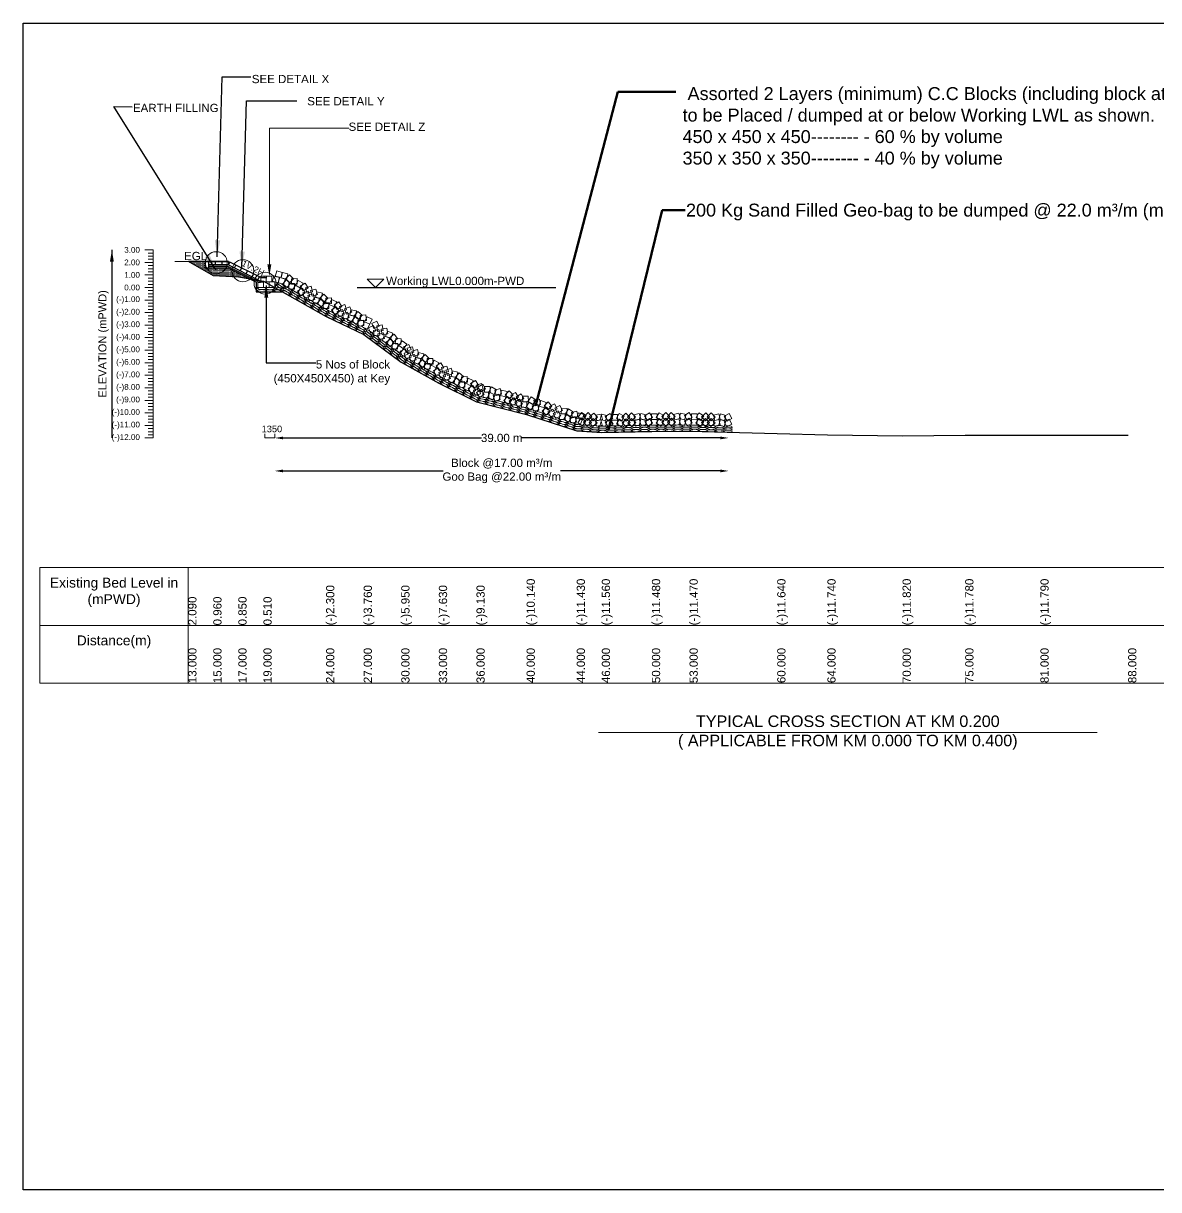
# Model space of a CAD drawing. Header units: inches. Extents: x 64995 to 402236, y -100918 to 204355.
# Drawn here: x 134234 to 141119, y -46268 to -39197 of the extents above; entities that cross this region are included whole.
import ezdxf

# ---------------------------------------------------------------- set-up
doc = ezdxf.new("R2010")
doc.units = ezdxf.units.IN
doc.header["$LTSCALE"] = 7
doc.header["$MEASUREMENT"] = 0
for name, color, linetype, lineweight in [('Cross section Data Border', 7, 'Continuous', 9), ('Cross Section Labels', 7, 'Continuous', 9), ('Existing_Bed_Level for Xsection', 7, 'Continuous', 25), ('Long Section Labels', 7, 'Continuous', 9)]:
    doc.layers.add(name, color=color, linetype=linetype, lineweight=lineweight)
doc.styles.add('dim', font='isocp.shx')
doc.styles.get("Standard").update_dxf_attribs({"font": 'arial.ttf'})
doc.dimstyles.new('Appron Lebeling Style', dxfattribs={"dimtxt": 50, "dimasz": 50, "dimexe": 0.18, "dimexo": 0.0625, "dimgap": 0.09, "dimtad": 0, "dimtih": 1, "dimtoh": 1, "dimdec": 4, "dimzin": 0, "dimdsep": 46, "dimtxsty": 'Standard', "dimcen": 0.09, "dimse1": 1, "dimse2": 1, "dimadec": 0, "dimazin": 0, "dimtfac": 1, "dimtdec": 4, "dimtofl": 0, "dimtmove": 0, "dimatfit": 3, "dimfxl": 1, "dimtolj": 1, "dimtzin": 0, "dimarcsym": 0})
doc.dimstyles.get("Standard").update_dxf_attribs({"dimtxt": 0.18, "dimasz": 0.18, "dimexe": 0.18, "dimexo": 0.0625, "dimgap": 0.09, "dimtad": 0, "dimtih": 1, "dimtoh": 1, "dimdec": 4, "dimzin": 0, "dimdsep": 46, "dimtxsty": 'Standard', "dimcen": 0.09, "dimadec": 0, "dimazin": 0, "dimtfac": 1, "dimtdec": 4, "dimtofl": 0, "dimtmove": 0, "dimatfit": 3, "dimfxl": 1, "dimtolj": 1, "dimtzin": 0, "dimarcsym": 0})
doc.dimstyles.new('STANDARD$0', dxfattribs={"dimscale": 0, "dimtxt": 8, "dimasz": 8, "dimexe": 4, "dimexo": 0, "dimgap": 2, "dimtad": 1, "dimdec": 0, "dimzin": 0, "dimdsep": 46, "dimtxsty": 'dim', "dimblk": 'DOTSMALL', "dimcen": 1, "dimclrd": 6, "dimclre": 6, "dimclrt": 256, "dimadec": 0, "dimazin": 0, "dimtfac": 1, "dimtdec": 0, "dimtix": 1, "dimtofl": 0, "dimtmove": 1, "dimatfit": 3, "dimldrblk": 'DOTSMALL', "dimfxl": 6, "dimtolj": 1, "dimtzin": 0, "dimarcsym": 0})

# ---------------------------------------------------------------- blocks, each defined once
blk = doc.blocks.new('*D13')
at = {"layer": 'Cross Section Labels', "color": 0, "lineweight": -2}
for p, q in [((135808.6, -41710.3), (137012.4, -41710.3)), ((138461.3, -41710.3), (137257.5, -41710.3))]:
    blk.add_line(p, q, dxfattribs=at)
at = {"layer": 'Cross Section Labels', "color": 0}
for points in [[(135808.6, -41702), (135808.6, -41718.6), (135758.6, -41710.3)], [(138461.3, -41702), (138461.3, -41718.6), (138511.3, -41710.3)]]:
    blk.add_solid(points, dxfattribs=at)
at = {"layer": 'Defpoints', "color": 0}
for p in [(135758.6, -40798.3), (138511.3, -41675.8), (138511.3, -41710.3)]:
    blk.add_point(p, dxfattribs=at)
at = {"layer": 'Cross Section Labels', "color": 0, "insert": (137134.9, -41710.3), "char_height": 50, "attachment_point": 5}
blk.add_mtext('\\A1;39.00 m', dxfattribs=at)
blk = doc.blocks.new('*D14')
at = {"layer": 'Cross Section Labels', "color": 0, "lineweight": -2}
for p, q in [((135808.6, -41910.3), (136779.3, -41910.3)), ((138461.3, -41910.3), (137490.5, -41910.3))]:
    blk.add_line(p, q, dxfattribs=at)
at = {"layer": 'Cross Section Labels', "color": 0}
for points in [[(135808.6, -41902), (135808.6, -41918.6), (135758.6, -41910.3)], [(138461.3, -41902), (138461.3, -41918.6), (138511.3, -41910.3)]]:
    blk.add_solid(points, dxfattribs=at)
at = {"layer": 'Defpoints', "color": 0}
for p in [(135758.6, -40798.3), (138511.3, -41675.8), (138511.3, -41910.3)]:
    blk.add_point(p, dxfattribs=at)
at = {"layer": 'Cross Section Labels', "color": 0, "insert": (137134.9, -41910.3), "char_height": 50, "attachment_point": 5}
blk.add_mtext('\\A1;Block @17.00 m³/m ^JGoo Bag @22.00 m³/m ', dxfattribs=at)
blk = doc.blocks.new('*D34')
at = {"layer": 'Cross Section Labels', "color": 0, "lineweight": -2}
for p, q in [((135656, -40764.2), (135656, -40766.7)), ((135656.1, -40766.6), (135672.5, -40766.6)), ((135690, -40766.6), (135673.6, -40766.6)), ((135690.2, -40764.2), (135690.2, -40766.7))]:
    blk.add_line(p, q, dxfattribs=at)
at = {"layer": 'Cross Section Labels', "color": 0}
for points in [[(135656.1, -40766.5), (135656.1, -40766.6), (135656, -40766.6)], [(135690, -40766.5), (135690, -40766.6), (135690.2, -40766.6)]]:
    blk.add_solid(points, dxfattribs=at)
at = {"layer": 'Defpoints', "color": 0}
for p in [(135656, -40764.1), (135690.2, -40764.1), (135690.2, -40766.6)]:
    blk.add_point(p, dxfattribs=at)
at = {"layer": 'Cross Section Labels', "color": 0, "insert": (135673.1, -40766.6), "char_height": 0.18, "attachment_point": 5}
blk.add_mtext('\\A1;34.2000', dxfattribs=at)
blk = doc.blocks.new('_DOTSMALL')
at = {"color": 0, "linetype": 'ByBlock'}
blk.add_lwpolyline([(-0.0625, 0, 0.5, 0.5, 1), (0.0625, 0, 0.5, 0.5, 1)], format="xyseb", close=True, dxfattribs=at)
blk = doc.blocks.new('*D35')
at = {"layer": 'Cross Section Labels', "color": 6, "lineweight": -2}
for p, q in [((135673.1, -40729.9), (135673.1, -40741.6)), ((135673.1, -40737.6), (135707.3, -40737.6)), ((135707.3, -40729.9), (135707.3, -40741.6))]:
    blk.add_line(p, q, dxfattribs=at)
at = {"layer": 'Defpoints', "color": 0}
for p in [(135673.1, -40729.9), (135707.3, -40729.9), (135707.3, -40737.6)]:
    blk.add_point(p, dxfattribs=at)
at = {"layer": 'Cross Section Labels', "color": 6, "lineweight": -2, "xscale": 8, "yscale": 8, "zscale": 8, "rotation": 180}
blk.add_blockref('_DOTSMALL', (135673.1, -40737.6), dxfattribs=at)
at = {"layer": 'Cross Section Labels', "color": 6, "lineweight": -2, "xscale": 8, "yscale": 8, "zscale": 8}
blk.add_blockref('_DOTSMALL', (135707.3, -40737.6), dxfattribs=at)
at = {"layer": 'Cross Section Labels', "insert": (135690.2, -40731.6), "char_height": 8, "attachment_point": 5, "style": 'dim'}
blk.add_mtext('\\A1;34', dxfattribs=at)

msp = doc.modelspace()

# ---------------------------------------------------------------- hatches: boundary and pattern name
at = {"layer": 'Cross Section Labels'}
h = msp.add_hatch(dxfattribs=at)
h.set_pattern_fill('DOTS', color=256, scale=100, style=0)
h.set_pattern_definition([(0, (-10915.014, -1721.109), (3.125, 6.25), [0, -6.25])])
h.paths.add_polyline_path([(135476.83926, -40681.4828), (135337.35495, -40681.4828), (135337.35495, -40641.4828), (135334.31217, -40641.4828), (135237.18448, -40641.4828), (135385.58635, -40725.32986), (135537.58635, -40733.68986), (135603.7485, -40744.93743)])

# ---------------------------------------------------------------- linework, layer by layer
at = {"color": 0, "linetype": 'Continuous', "lineweight": -3, "ltscale": 0.5}
for p, q in [((135334.31217, -40641.4828), (135477.35495, -40641.4828)), ((135337.35495, -40641.4828), (135337.35495, -40681.4828)), ((135357.35495, -40641.4828), (135357.35495, -40681.4828)), ((135397.35495, -40641.74065), (135396.83926, -40641.4828)), ((135397.35495, -40641.4828), (135397.35495, -40641.74065)), ((135397.35495, -40646.28986), (135397.35495, -40661.4828)), ((135437.35495, -40641.75054), (135436.81947, -40641.4828)), ((135437.35495, -40641.4828), (135437.35495, -40661.4828)), ((135477.35495, -40641.4828), (135477.35495, -40661.4828)), ((135477.70006, -40661.9231), (135486.64434, -40644.03456)), ((135674.07659, -40737.75068), (135486.64434, -40644.03456)), ((135476.83926, -40681.4828), (135337.35495, -40681.4828)), ((135477.35495, -40661.4828), (135357.35495, -40661.4828)), ((135474.45879, -40671.4828), (135357.35495, -40671.4828)), ((135655.7565, -40762.13166), (135474.45879, -40671.4828)), ((135660.43358, -40753.28986), (135476.81947, -40661.4828)), ((135645.7565, -40765.94143), (135476.83926, -40681.4828)), ((135513.47715, -40679.81165), (135522.42142, -40661.9231)), ((135549.25424, -40697.70019), (135558.19851, -40679.81165)), ((135585.03133, -40715.58873), (135593.9756, -40697.70019)), ((135620.80841, -40733.47728), (135629.75269, -40715.58873)), ((135656.5855, -40751.36582), (135665.52977, -40733.47728)), ((135645.7565, -40824.41573), (135805.04162, -40824.41573))]:
    msp.add_line(p, q, dxfattribs=at)
at = {"color": 0, "lineweight": -3, "ltscale": 0.5}
msp.add_line((135645.7565, -40765.94143), (135645.7565, -40824.41573), dxfattribs=at)
msp.add_lwpolyline([(134233.58635, -39196.60986), (144233.58635, -39196.60986), (144233.58635, -46267.60986), (134233.58635, -46267.60986)], close=True)
at = {"layer": 'Cross section Data Border'}
msp.add_lwpolyline([(134333.58635, -42496.60986), (141548.20875, -42496.60986), (141548.20875, -43196.60986), (134333.58635, -43196.60986)], close=True, dxfattribs=at)
for points in [[(135233.58635, -42496.60986), (135233.58635, -43196.60986)], [(134333.58635, -42846.60986), (141548.20875, -42846.60986)]]:
    msp.add_lwpolyline(points, dxfattribs=at)
at = {"layer": 'Cross Section Labels'}
for p, q in [((135237.18448, -40641.4828), (135152.54961, -40641.4828)), ((135486.64434, -40644.03456), (135477.35495, -40641.4828)), ((135655.95432, -40798.28986), (135645.7565, -40798.28986)), ((135697.80432, -41710.28986), (135697.80432, -41685.28986)), ((135697.98432, -41710.28986), (135727.64558, -41710.28986)), ((135758.37432, -41710.28986), (135727.64558, -41710.28986)), ((135758.55432, -41710.28986), (135758.55432, -41685.28986))]:
    msp.add_line(p, q, dxfattribs=at)
for points in [[(135725.77734, -40657.47122), (135725.77734, -39831.37122), (136207.93734, -39831.37122)], [(137721.58635, -43496.60986), (139233.58635, -43496.60986), (140745.58635, -43496.60986)]]:
    msp.add_lwpolyline(points, dxfattribs=at)
msp.add_lwpolyline([(136369.63894, -40798.28986), (136419.63894, -40748.28986), (136319.63894, -40748.28986)], close=True, dxfattribs=at)
for centre in [(135403.34062, -40648.11076), (135565.03038, -40696.53718), (135699.7883, -40771.82292)]:
    msp.add_circle(centre, 66.73232, dxfattribs=at)
for points in [[(135737.77734, -40657.47122), (135725.77734, -40729.47122), (135713.77734, -40657.47122)], [(135697.98432, -41710.25986), (135697.98432, -41710.31986), (135697.80432, -41710.28986)]]:
    msp.add_solid(points, dxfattribs=at)
at = {"layer": 'Existing_Bed_Level for Xsection'}
for points in [[(135233.58635, -40639.44986), (135385.58635, -40725.32986), (135537.58635, -40733.68986), (135689.58635, -40759.52986), (136069.58635, -40973.08986), (136297.58635, -41084.04986), (136525.58635, -41250.48986), (136753.58635, -41378.16986), (136981.58635, -41492.16986), (137285.58635, -41568.92986), (137589.58635, -41666.96986), (137741.58635, -41676.84986), (138045.58635, -41670.76986), (138273.58635, -41670.00986), (138805.58635, -41682.92986), (139109.58635, -41690.52986), (139565.58635, -41696.60986), (139945.58635, -41693.56986), (140401.58635, -41694.32986), (140933.58635, -41694.32986)], [(135477.35495, -40641.4828), (135237.18448, -40641.4828)], [(136259.06739, -40798.28986), (137462.04588, -40798.28986)]]:
    msp.add_lwpolyline(points, dxfattribs=at)
at = {"layer": 'Long Section Labels'}
for points in [[(135020.67184, -40570.28986), (134970.67184, -40570.28986)], [(135020.67184, -41710.28986), (135020.67184, -41634.28986), (135020.67184, -41558.28986), (135020.67184, -41482.28986), (135020.67184, -41406.28986), (135020.67184, -41330.28986), (135020.67184, -41254.28986), (135020.67184, -41178.28986), (135020.67184, -41102.28986), (135020.67184, -41026.28986), (135020.67184, -40950.28986), (135020.67184, -40874.28986), (135020.67184, -40798.28986), (135020.67184, -40722.28986), (135020.67184, -40646.28986), (135020.67184, -40570.28986)], [(135020.67184, -40646.28986), (134970.67184, -40646.28986)], [(135020.67184, -40589.28986), (134990.67184, -40589.28986)], [(135020.67184, -40608.28986), (134990.67184, -40608.28986)], [(135020.67184, -40627.28986), (134990.67184, -40627.28986)], [(135020.67184, -40722.28986), (134970.67184, -40722.28986)], [(135020.67184, -40665.28986), (134990.67184, -40665.28986)], [(135020.67184, -40684.28986), (134990.67184, -40684.28986)], [(135020.67184, -40703.28986), (134990.67184, -40703.28986)], [(135020.67184, -40798.28986), (134970.67184, -40798.28986)], [(135020.67184, -40741.28986), (134990.67184, -40741.28986)], [(135020.67184, -40760.28986), (134990.67184, -40760.28986)], [(135020.67184, -40779.28986), (134990.67184, -40779.28986)], [(135020.67184, -40817.28986), (134990.67184, -40817.28986)], [(135020.67184, -40836.28986), (134990.67184, -40836.28986)], [(135020.67184, -40855.28986), (134990.67184, -40855.28986)], [(135020.67184, -40874.28986), (134970.67184, -40874.28986)], [(135020.67184, -40893.28986), (134990.67184, -40893.28986)], [(135020.67184, -40912.28986), (134990.67184, -40912.28986)], [(135020.67184, -40931.28986), (134990.67184, -40931.28986)], [(135020.67184, -40950.28986), (134970.67184, -40950.28986)], [(135020.67184, -40969.28986), (134990.67184, -40969.28986)], [(135020.67184, -40988.28986), (134990.67184, -40988.28986)], [(135020.67184, -41007.28986), (134990.67184, -41007.28986)], [(135020.67184, -41026.28986), (134970.67184, -41026.28986)], [(135020.67184, -41045.28986), (134990.67184, -41045.28986)], [(135020.67184, -41064.28986), (134990.67184, -41064.28986)], [(135020.67184, -41102.28986), (134970.67184, -41102.28986)], [(135020.67184, -41083.28986), (134990.67184, -41083.28986)], [(135020.67184, -41121.28986), (134990.67184, -41121.28986)], [(135020.67184, -41140.28986), (134990.67184, -41140.28986)], [(135020.67184, -41178.28986), (134970.67184, -41178.28986)], [(135020.67184, -41159.28986), (134990.67184, -41159.28986)], [(135020.67184, -41197.28986), (134990.67184, -41197.28986)], [(135020.67184, -41216.28986), (134990.67184, -41216.28986)], [(135020.67184, -41254.28986), (134970.67184, -41254.28986)], [(135020.67184, -41235.28986), (134990.67184, -41235.28986)], [(135020.67184, -41273.28986), (134990.67184, -41273.28986)], [(135020.67184, -41292.28986), (134990.67184, -41292.28986)], [(135020.67184, -41330.28986), (134970.67184, -41330.28986)], [(135020.67184, -41311.28986), (134990.67184, -41311.28986)], [(135020.67184, -41349.28986), (134990.67184, -41349.28986)], [(135020.67184, -41406.28986), (134970.67184, -41406.28986)], [(135020.67184, -41368.28986), (134990.67184, -41368.28986)], [(135020.67184, -41387.28986), (134990.67184, -41387.28986)], [(135020.67184, -41425.28986), (134990.67184, -41425.28986)], [(135020.67184, -41482.28986), (134970.67184, -41482.28986)], [(135020.67184, -41444.28986), (134990.67184, -41444.28986)], [(135020.67184, -41463.28986), (134990.67184, -41463.28986)], [(135020.67184, -41501.28986), (134990.67184, -41501.28986)], [(135020.67184, -41558.28986), (134970.67184, -41558.28986)], [(135020.67184, -41520.28986), (134990.67184, -41520.28986)], [(135020.67184, -41539.28986), (134990.67184, -41539.28986)], [(135020.67184, -41577.28986), (134990.67184, -41577.28986)], [(135020.67184, -41634.28986), (134970.67184, -41634.28986)], [(135020.67184, -41596.28986), (134990.67184, -41596.28986)], [(135020.67184, -41615.28986), (134990.67184, -41615.28986)], [(135020.67184, -41710.28986), (134970.67184, -41710.28986)], [(135020.67184, -41653.28986), (134990.67184, -41653.28986)], [(135020.67184, -41672.28986), (134990.67184, -41672.28986)], [(135020.67184, -41691.28986), (134990.67184, -41691.28986)]]:
    msp.add_lwpolyline(points, dxfattribs=at)
for points in [[(135786.62674, -40736.09838), (135753.49002, -40727.63684), (135745.02848, -40760.77357), (135778.16521, -40769.2351)], [(135803.38235, -40706.28413), (135770.24563, -40697.82259), (135761.78409, -40730.95932), (135794.92082, -40739.42085)], [(135838.38368, -40715.81921), (135805.24695, -40707.35768), (135796.78542, -40740.4944), (135829.92215, -40748.95593)], [(135871.58028, -40744.63701), (135847.12339, -40720.73093), (135823.21732, -40745.18782), (135847.67421, -40769.0939)], [(135690.15432, -40764.08986), (135655.95432, -40764.08986), (135655.95432, -40798.28986), (135690.15432, -40798.28986)], [(135707.25432, -40729.88986), (135673.05432, -40729.88986), (135673.05432, -40764.08986), (135707.25432, -40764.08986)], [(135724.35432, -40764.08986), (135690.15432, -40764.08986), (135690.15432, -40798.28986), (135724.35432, -40798.28986)], [(135741.45432, -40729.88986), (135707.25432, -40729.88986), (135707.25432, -40764.08986), (135741.45432, -40764.08986)], [(135758.55432, -40764.08986), (135724.35432, -40764.08986), (135724.35432, -40798.28986), (135758.55432, -40798.28986)], [(135821.62807, -40745.63346), (135788.49134, -40737.17193), (135780.02981, -40770.30865), (135813.16654, -40778.77018)], [(135854.82467, -40774.45126), (135830.36779, -40750.54518), (135806.46171, -40775.00207), (135830.9186, -40798.90815)], [(135877.36848, -40774.19537), (135843.17054, -40774.57124), (135843.54641, -40808.76917), (135877.74434, -40808.39331)], [(135894.12409, -40744.38112), (135859.92615, -40744.75699), (135860.30202, -40778.95492), (135894.49995, -40778.57906)], [(135913.55662, -40801.70856), (135883.74237, -40784.95295), (135866.98676, -40814.7672), (135896.80101, -40831.52281)], [(135930.31223, -40771.89431), (135900.49798, -40755.1387), (135883.74237, -40784.95295), (135913.55662, -40801.70856)], [(135960.27514, -40801.15312), (135942.81543, -40771.74566), (135913.40797, -40789.20536), (135930.86768, -40818.61282)], [(135978.5122, -40790.85771), (135945.57866, -40800.07845), (135954.79941, -40833.01199), (135987.73294, -40823.79125)], [(135943.51953, -40830.96737), (135926.05982, -40801.55991), (135896.65236, -40819.01961), (135914.11207, -40848.42707)], [(135961.75659, -40820.67196), (135928.82306, -40829.8927), (135938.0438, -40862.82624), (135970.97734, -40853.6055)], [(136000.80102, -40870.34432), (135991.55406, -40837.41813), (135958.62787, -40846.6651), (135967.87484, -40879.59128)], [(136017.55663, -40840.53007), (136008.30967, -40807.60388), (135975.38348, -40816.85085), (135984.63045, -40849.77703)], [(136030.32783, -40862.92272), (135997.1911, -40854.46119), (135988.72957, -40887.59791), (136021.86629, -40896.05945)], [(136047.08343, -40833.10847), (136013.94671, -40824.64694), (136005.48518, -40857.78366), (136038.6219, -40866.2452)], [(136063.52443, -40891.74052), (136039.06754, -40867.83444), (136015.16146, -40892.29133), (136039.61835, -40916.19741)], [(136080.28004, -40861.92627), (136055.82315, -40838.02019), (136031.91707, -40862.47708), (136056.37396, -40886.38316)], [(136102.82384, -40861.67039), (136068.62591, -40862.04625), (136069.00177, -40896.24419), (136103.19971, -40895.86832)], [(136133.93609, -40885.23034), (136103.18443, -40870.26453), (136088.21862, -40901.01619), (136118.97028, -40915.982)], [(136086.06823, -40891.48464), (136051.8703, -40891.8605), (136052.24616, -40926.05844), (136086.4441, -40925.68257)], [(136118.97028, -40915.982), (136088.21862, -40901.01619), (136073.25281, -40931.76785), (136104.00447, -40946.73366)], [(136150.60866, -40943.42041), (136131.44288, -40915.09528), (136103.11775, -40934.26106), (136122.28353, -40962.58619)], [(136165.57447, -40912.66875), (136146.40869, -40884.34362), (136118.08356, -40903.5094), (136137.24934, -40931.83453)], [(136168.20595, -40932.06605), (136135.87437, -40943.21546), (136147.02378, -40975.54703), (136179.35536, -40964.39762)], [(136183.17175, -40901.31439), (136150.84018, -40912.4638), (136161.98959, -40944.79537), (136194.32117, -40933.64596)], [(136225.08125, -40948.59445), (136213.9061, -40916.27177), (136181.58341, -40927.44692), (136192.75857, -40959.76961)], [(136254.11828, -40939.44222), (136220.53972, -40932.95221), (136214.04971, -40966.53077), (136247.62827, -40973.02078)], [(136210.11544, -40979.34611), (136198.94029, -40947.02343), (136166.61761, -40958.19858), (136177.79276, -40990.52127)], [(136239.15247, -40970.19388), (136205.57391, -40963.70387), (136199.0839, -40997.28243), (136232.66246, -41003.77244)], [(136273.99287, -40997.0011), (136248.16698, -40974.58094), (136225.74682, -41000.40683), (136251.57271, -41022.82699)], [(136288.95868, -40966.24944), (136263.13279, -40943.82928), (136240.71263, -40969.65517), (136266.53852, -40992.07533)], [(136296.48222, -40995.41442), (136262.36616, -40997.80906), (136264.76079, -41031.92512), (136298.87685, -41029.53049)], [(136311.44803, -40964.66276), (136277.33197, -40967.0574), (136279.7266, -41001.17346), (136313.84266, -40998.77883)], [(136334.2319, -41020.74265), (136303.48024, -41005.77684), (136288.51443, -41036.5285), (136319.26609, -41051.49431)], [(136349.19771, -40989.99099), (136318.44605, -40975.02518), (136303.48024, -41005.77684), (136334.2319, -41020.74265)], [(136391.29903, -41033.18988), (136377.44053, -41001.92357), (136346.17423, -41015.78207), (136360.03272, -41047.04838)], [(136371.13432, -41060.81278), (136357.27582, -41029.54647), (136326.00951, -41043.40496), (136339.86801, -41074.67127)], [(136390.46119, -41052.74692), (136356.66815, -41058.0072), (136361.92843, -41091.80024), (136395.72147, -41086.53996)], [(136410.62591, -41025.12403), (136376.83287, -41030.38431), (136382.09314, -41064.17734), (136415.88618, -41058.91707)], [(136423.35572, -41106.68912), (136418.06853, -41072.90028), (136384.27969, -41078.18747), (136389.56688, -41111.97631)], [(136443.52043, -41079.06623), (136438.23325, -41045.27739), (136404.44441, -41050.56457), (136409.73159, -41084.35341)], [(136473.71783, -41075.18948), (136441.81468, -41062.86759), (136429.49279, -41094.77075), (136461.39595, -41107.09263)], [(136503.27249, -41107.7318), (136481.81518, -41081.10054), (136455.18393, -41102.55786), (136476.64124, -41129.18911)], [(136453.55312, -41102.81238), (136421.64997, -41090.49049), (136409.32808, -41122.39364), (136441.23123, -41134.71553)], [(136483.10778, -41135.35469), (136461.65047, -41108.72344), (136435.01921, -41130.18075), (136456.47653, -41156.81201)], [(136505.52357, -41137.76732), (136471.52128, -41134.09526), (136467.84921, -41168.09755), (136501.8515, -41171.76962)], [(136525.68828, -41110.14443), (136491.68599, -41106.47236), (136488.01392, -41140.47465), (136522.01622, -41144.14672)], [(136538.20309, -41169.36806), (136510.58019, -41149.20334), (136490.41548, -41176.82624), (136518.03838, -41196.99095)], [(136558.3678, -41141.74516), (136530.74491, -41121.58045), (136510.58019, -41149.20334), (136538.20309, -41169.36806)], [(136584.6593, -41174.34287), (136570.8008, -41143.07656), (136539.53449, -41156.93506), (136553.39299, -41188.20137)], [(136564.49458, -41201.96577), (136550.63609, -41170.69946), (136519.36978, -41184.55796), (136533.22827, -41215.82427)], [(136576.62251, -41187.33086), (136543.70304, -41196.60169), (136552.97387, -41229.52116), (136585.89334, -41220.25033)], [(136593.33275, -41157.49115), (136560.41327, -41166.76198), (136569.68411, -41199.68146), (136602.60358, -41190.41063)], [(136615.74246, -41236.94376), (136606.44542, -41204.03168), (136573.53334, -41213.32873), (136582.83038, -41246.24081)], [(136632.45269, -41207.10406), (136623.15565, -41174.19198), (136590.24357, -41183.48902), (136599.54061, -41216.4011)], [(136645.25794, -41229.47726), (136612.10838, -41221.06615), (136603.69727, -41254.2157), (136636.84682, -41262.62682)], [(136661.96817, -41199.63755), (136628.81862, -41191.22644), (136620.4075, -41224.376), (136653.55706, -41232.78711)], [(136695.20858, -41228.40482), (136670.71535, -41204.53597), (136646.84651, -41229.0292), (136671.33973, -41252.89805)], [(136678.49835, -41258.24453), (136654.00512, -41234.37568), (136630.13627, -41258.86891), (136654.6295, -41282.73775)], [(136701.04173, -41257.95435), (136666.84441, -41258.38223), (136667.2723, -41292.57956), (136701.46962, -41292.15167)], [(136717.75197, -41228.11464), (136683.55464, -41228.54253), (136683.98253, -41262.73985), (136718.17986, -41262.31196)], [(136737.27169, -41285.41245), (136707.43198, -41268.70222), (136690.72175, -41298.54192), (136720.56146, -41315.25216)], [(136753.98193, -41255.57275), (136724.14222, -41238.86251), (136707.43198, -41268.70222), (136737.27169, -41285.41245)], [(136767.27907, -41314.62564), (136749.77465, -41285.24478), (136720.39378, -41302.7492), (136737.8982, -41332.13007)], [(136783.9893, -41284.78594), (136766.48488, -41255.40507), (136737.10402, -41272.90949), (136754.60844, -41302.29036)], [(136802.21069, -41274.4628), (136769.29121, -41283.73363), (136778.56205, -41316.6531), (136811.48152, -41307.38227)], [(136838.70151, -41320.02654), (136827.8736, -41287.58588), (136795.43294, -41298.41378), (136806.26085, -41330.85444)], [(136785.50045, -41304.30251), (136752.58098, -41313.57334), (136761.85181, -41346.49281), (136794.77128, -41337.22198)], [(136823.40681, -41350.61595), (136812.5789, -41318.17528), (136780.13824, -41329.00319), (136790.96615, -41361.44385)], [(136852.5403, -41341.77561), (136819.03327, -41334.9259), (136812.18356, -41368.43294), (136845.6906, -41375.28265)], [(136867.83501, -41311.1862), (136834.32797, -41304.33649), (136827.47827, -41337.84353), (136860.9853, -41344.69324)], [(136887.09124, -41368.95489), (136861.50725, -41346.25908), (136838.81145, -41371.84307), (136864.39543, -41394.53887)], [(136902.38594, -41338.36548), (136876.80196, -41315.66967), (136854.10615, -41341.25366), (136879.69014, -41363.94947)], [(136924.89102, -41337.02005), (136890.75124, -41339.04871), (136892.7799, -41373.18849), (136926.91968, -41371.15983)], [(136962.36692, -41362.75163), (136931.77751, -41347.45692), (136916.48281, -41378.04633), (136947.07222, -41393.34104)], [(136993.70926, -41390.52772), (136974.84832, -41361.9987), (136946.3193, -41380.85964), (136965.18024, -41409.38866)], [(136909.59631, -41367.60946), (136875.45653, -41369.63812), (136877.48519, -41403.7779), (136911.62497, -41401.74924)], [(136947.07222, -41393.34104), (136916.48281, -41378.04633), (136901.1881, -41408.63574), (136931.77751, -41423.93045)], [(136978.41455, -41421.11713), (136959.55361, -41392.58811), (136931.02459, -41411.44905), (136949.88553, -41439.97807)], [(136996.13258, -41409.95213), (136963.68331, -41420.7542), (136974.48538, -41453.20347), (137006.93465, -41442.4014)], [(137011.42729, -41379.36272), (136978.97802, -41390.16479), (136989.78009, -41422.61406), (137022.22936, -41411.81199)], [(137028.82587, -41446.47471), (137011.28743, -41417.11414), (136981.92686, -41434.65257), (136999.4653, -41464.01314)], [(137037.19859, -41413.31543), (137019.66015, -41383.95486), (136990.29958, -41401.49329), (137007.83801, -41430.85387)], [(137055.38296, -41431.58735), (137021.18664, -41432.08904), (137021.68833, -41466.28536), (137055.88465, -41465.78367)], [(137063.75568, -41398.42808), (137029.55935, -41398.92977), (137030.06104, -41433.12609), (137064.25736, -41432.6244)], [(137094.96227, -41450.71739), (137065.10323, -41434.04172), (137048.42757, -41463.90076), (137078.2866, -41480.57643)], [(137103.33499, -41417.55811), (137073.47595, -41400.88245), (137056.80028, -41430.74148), (137086.65932, -41447.41715)], [(137125.02679, -41411.41368), (137092.11808, -41420.72263), (137101.42703, -41453.63135), (137134.33574, -41444.3224)], [(137167.15218, -41428.50195), (137133.99291, -41420.12924), (137125.62019, -41453.28851), (137158.77947, -41461.66123)], [(137203.72577, -41448.90357), (137179.18109, -41425.08764), (137155.36516, -41449.63233), (137179.90984, -41473.44826)], [(137218.63448, -41434.19588), (137189.25995, -41451.71093), (137206.775, -41481.08546), (137236.14953, -41463.57041)], [(137116.65408, -41444.57296), (137083.74536, -41453.88191), (137093.05431, -41486.79062), (137125.96303, -41477.48167)], [(137158.77947, -41461.66123), (137125.62019, -41453.28851), (137117.24747, -41486.44779), (137150.40675, -41494.82051)], [(137195.35305, -41482.06285), (137170.80837, -41458.24692), (137146.99244, -41482.7916), (137171.53712, -41506.60753)], [(137210.26176, -41467.35515), (137180.88723, -41484.8702), (137198.40228, -41514.24473), (137227.77681, -41496.72968)], [(137260.9408, -41505.08373), (137243.40237, -41475.72316), (137214.0418, -41493.26159), (137231.58023, -41522.62217)], [(137269.31352, -41471.92445), (137251.77509, -41442.56388), (137222.41451, -41460.10232), (137239.95295, -41489.46289)], [(137287.49789, -41490.19637), (137253.30157, -41490.69806), (137253.80326, -41524.89438), (137287.99958, -41524.39269)], [(137295.87061, -41457.0371), (137261.67429, -41457.53879), (137262.17598, -41491.73511), (137296.3723, -41491.23342)], [(137330.84057, -41512.13094), (137302.12104, -41493.56139), (137283.55149, -41522.28092), (137312.27102, -41540.85047)], [(137341.33769, -41479.58174), (137312.61816, -41461.01218), (137294.0486, -41489.73172), (137322.76814, -41508.30127)], [(137363.38109, -41474.8513), (137329.9398, -41482.0151), (137337.10361, -41515.45639), (137370.5449, -41508.29259)], [(137404.31471, -41494.62492), (137371.76551, -41484.1278), (137361.26839, -41516.67701), (137393.81759, -41527.17412)], [(137439.4941, -41517.34637), (137416.53904, -41491.99473), (137391.18741, -41514.9498), (137414.14247, -41540.30143)], [(137455.3217, -41503.63239), (137424.87715, -41519.21345), (137440.45821, -41549.658), (137470.90276, -41534.07694)], [(137352.88397, -41507.4005), (137319.44268, -41514.56431), (137326.60649, -41548.0056), (137360.04778, -41540.84179)], [(137393.81759, -41527.17412), (137361.26839, -41516.67701), (137350.77127, -41549.22621), (137383.32047, -41559.72332)], [(137428.99698, -41549.89557), (137406.04192, -41524.54394), (137380.69029, -41547.499), (137403.64535, -41572.85063)], [(137444.82458, -41536.1816), (137414.38003, -41551.76265), (137429.96109, -41582.2072), (137460.40564, -41566.62615)], [(137492.96075, -41577.10494), (137477.35546, -41546.6728), (137446.92332, -41562.2781), (137462.52862, -41592.71023)], [(137503.45787, -41544.55573), (137487.85257, -41514.1236), (137457.42044, -41529.7289), (137473.02574, -41560.16103)], [(137520.42401, -41563.96409), (137486.2667, -41562.25586), (137484.55847, -41596.41317), (137518.71578, -41598.12141)], [(137530.92113, -41531.41489), (137496.76382, -41529.70666), (137495.05558, -41563.86397), (137529.2129, -41565.5722)], [(137558.68498, -41585.61076), (137529.96545, -41567.04121), (137511.3959, -41595.76074), (137540.11543, -41614.3303)], [(137569.1821, -41553.06156), (137540.46257, -41534.49201), (137521.89301, -41563.21154), (137550.61255, -41581.78109)], [(137591.2255, -41548.33112), (137557.78421, -41555.49493), (137564.94802, -41588.93622), (137598.38931, -41581.77241)], [(137632.15912, -41568.10474), (137599.60992, -41557.60763), (137589.1128, -41590.15683), (137621.662, -41600.65395)], [(137646.35631, -41574.1236), (137617.89841, -41555.15552), (137598.93034, -41583.61343), (137627.38824, -41602.5815)], [(137658.3495, -41556.95533), (137632.63981, -41579.50863), (137655.19311, -41605.21833), (137680.90281, -41582.66503)], [(137715.03204, -41584.86413), (137692.45827, -41559.1724), (137666.76654, -41581.74617), (137689.34031, -41607.4379)], [(137738.44773, -41565.40604), (137704.90983, -41572.103), (137711.6068, -41605.6409), (137745.1447, -41598.94393)], [(137772.23491, -41574.06914), (137739.0315, -41565.8732), (137730.83556, -41599.07661), (137764.03897, -41607.27255)], [(137791.53315, -41562.41296), (137762.25235, -41580.08426), (137779.92364, -41609.36506), (137809.20444, -41591.69376)], [(137836.67621, -41567.76663), (137802.48305, -41568.4505), (137803.16691, -41602.64366), (137837.36007, -41601.95979)], [(137877.3399, -41577.7825), (137847.37594, -41561.2961), (137830.88954, -41591.26006), (137860.8535, -41607.74646)], [(137887.83394, -41559.65901), (137864.12947, -41584.31136), (137888.78182, -41608.01583), (137912.48629, -41583.36348)], [(137946.67907, -41582.66036), (137922.00785, -41558.97553), (137898.32302, -41583.64675), (137922.99424, -41607.33158)], [(137968.36029, -41561.28662), (137935.51113, -41570.80361), (137945.02813, -41603.65277), (137977.87728, -41594.13577)], [(138011.58704, -41569.28209), (137978.38363, -41561.08615), (137970.18769, -41594.28956), (138003.3911, -41602.48551)], [(138030.88528, -41557.62592), (138001.60448, -41575.29721), (138019.27578, -41604.57801), (138048.55658, -41586.90672)], [(138077.82025, -41563.50182), (138043.62044, -41563.61582), (138043.73444, -41597.81563), (138077.93425, -41597.70163)], [(138118.3114, -41574.19389), (138088.62632, -41557.21048), (138071.64291, -41586.89556), (138101.32799, -41603.87897)], [(138129.10598, -41556.24778), (138104.99402, -41580.50171), (138129.24795, -41604.61367), (138153.35991, -41580.35974)], [(138187.55966, -41580.22649), (138163.28654, -41556.13384), (138139.19389, -41580.40696), (138163.46701, -41604.49961)], [(138209.59402, -41559.21699), (138176.59085, -41568.18529), (138185.55915, -41601.18846), (138218.56232, -41592.22016)], [(138252.68155, -41567.93165), (138219.61932, -41559.18357), (138210.87124, -41592.2458), (138243.93347, -41600.99388)], [(138272.17134, -41556.59866), (138242.60014, -41573.77959), (138259.78107, -41603.35079), (138289.35227, -41586.16986)], [(138320.16509, -41563.94946), (138285.97517, -41563.11913), (138285.14484, -41597.30905), (138319.33476, -41598.13938)], [(138360.34558, -41575.75545), (138331.14074, -41557.95889), (138313.34418, -41587.16372), (138342.54902, -41604.96028)], [(138371.63156, -41558.11422), (138346.85911, -41581.69316), (138370.43805, -41606.4656), (138395.21049, -41582.88667)], [(138429.40088, -41583.69774), (138405.80222, -41558.94408), (138381.04856, -41582.54273), (138404.64722, -41607.29639)], [(138452.00693, -41563.30464), (138418.76871, -41571.35827), (138426.82235, -41604.59649), (138460.06056, -41596.54285)], [(138494.83741, -41573.20566), (138462.02932, -41563.54804), (138452.37171, -41596.35612), (138485.17979, -41606.01374)], [(138514.63268, -41562.41512), (138484.59838, -41578.77301), (138500.95627, -41608.80732), (138530.99058, -41592.44942)], [(137580.72838, -41580.88032), (137547.28709, -41588.04413), (137554.4509, -41621.48542), (137587.89219, -41614.32161)], [(137621.662, -41600.65395), (137589.1128, -41590.15683), (137578.61568, -41622.70603), (137611.16489, -41633.20315)], [(137644.13799, -41608.25158), (137615.68009, -41589.28351), (137596.71202, -41617.74141), (137625.16992, -41636.70948)], [(137656.13118, -41591.08331), (137630.42149, -41613.63661), (137652.97479, -41639.34631), (137678.68449, -41616.79301)], [(137712.81372, -41618.99211), (137690.23995, -41593.30038), (137664.54822, -41615.87415), (137687.12199, -41641.56588)], [(137736.22941, -41599.53402), (137702.69152, -41606.23098), (137709.38848, -41639.76888), (137742.92638, -41633.07191)], [(137772.91877, -41608.2623), (137739.71536, -41600.06636), (137731.51942, -41633.26977), (137764.72283, -41641.46571)], [(137792.21701, -41596.60612), (137762.93621, -41614.27742), (137780.60751, -41643.55822), (137809.88831, -41625.88692)], [(137837.36007, -41601.95979), (137803.16691, -41602.64366), (137803.85077, -41636.83682), (137838.04393, -41636.15296)], [(137878.02376, -41611.97567), (137848.05981, -41595.48927), (137831.57341, -41625.45322), (137861.53736, -41641.93962)], [(137888.51781, -41593.85217), (137864.81334, -41618.50452), (137889.46568, -41642.20899), (137913.17015, -41617.55664)], [(137947.36293, -41616.85353), (137922.69172, -41593.1687), (137899.00688, -41617.83991), (137923.6781, -41641.52474)], [(137969.04415, -41595.47978), (137936.195, -41604.99677), (137945.71199, -41637.84593), (137978.56114, -41628.32893)], [(138012.27091, -41603.47526), (137979.0675, -41595.27931), (137970.87155, -41628.48273), (138004.07497, -41636.67867)], [(138031.56915, -41591.81908), (138002.28835, -41609.49037), (138019.95964, -41638.77118), (138049.24044, -41621.09988)], [(138077.93425, -41597.70163), (138043.73444, -41597.81563), (138043.84844, -41632.01544), (138078.04825, -41631.90144)], [(138118.4254, -41608.3937), (138088.74032, -41591.41029), (138071.75691, -41621.09537), (138101.44199, -41638.07878)], [(138129.21998, -41590.44759), (138105.10802, -41614.70152), (138129.36195, -41638.81348), (138153.47391, -41614.55955)], [(138187.67366, -41614.4263), (138163.40054, -41590.33365), (138139.30789, -41614.60677), (138163.58101, -41638.69942)], [(138209.70802, -41593.4168), (138176.70485, -41602.3851), (138185.67315, -41635.38827), (138218.67632, -41626.41997)], [(138252.79555, -41602.13146), (138219.73332, -41593.38338), (138210.98524, -41626.44561), (138244.04747, -41635.19369)], [(138272.28534, -41590.79847), (138242.71414, -41607.9794), (138259.89507, -41637.5506), (138289.46627, -41620.36967)], [(138319.33476, -41598.13938), (138285.14484, -41597.30905), (138284.31451, -41631.49897), (138318.50443, -41632.3293)], [(138359.51525, -41609.94536), (138330.31042, -41592.14881), (138312.51386, -41621.35364), (138341.71869, -41639.1502)], [(138370.80123, -41592.30414), (138346.02879, -41615.88307), (138369.60772, -41640.65552), (138394.38016, -41617.07659)], [(138428.57055, -41617.88766), (138404.9719, -41593.134), (138380.21824, -41616.73265), (138403.81689, -41641.48631)], [(138451.1766, -41597.49456), (138417.93839, -41605.54819), (138425.99202, -41638.78641), (138459.23024, -41630.73277)], [(138494.00708, -41607.39558), (138461.199, -41597.73796), (138451.54138, -41630.54604), (138484.34946, -41640.20366)], [(138513.80235, -41596.60504), (138483.76805, -41612.96293), (138500.12595, -41642.99723), (138530.16025, -41626.63934)]]:
    msp.add_lwpolyline(points, close=True, dxfattribs=at)
for centre, major_axis in [((135679.77642, -40804.73941), (25.29233, -0.15355)), ((135730.36068, -40804.99688), (25.29233, -0.15355)), ((135780.94494, -40805.25597), (25.29233, -0.15355)), ((135790.09846, -40793.78682), (22.04929, -12.3917)), ((135796.42836, -40782.52366), (22.04929, -12.3917)), ((135840.52695, -40807.30707), (22.04929, -12.3917)), ((135679.69811, -40817.6385), (25.29233, -0.15355)), ((135730.28237, -40817.89597), (25.29233, -0.15355)), ((135780.86663, -40818.15506), (25.29233, -0.15355)), ((135827.86715, -40829.83339), (22.04929, -12.3917)), ((135834.19705, -40818.57023), (22.04929, -12.3917)), ((135871.96574, -40854.6168), (22.04929, -12.3917)), ((135878.29564, -40843.35364), (22.04929, -12.3917)), ((135884.62554, -40832.09048), (22.04929, -12.3917)), ((135916.06433, -40879.40021), (22.04929, -12.3917)), ((135922.39423, -40868.13704), (22.04929, -12.3917)), ((135928.72413, -40856.87388), (22.04929, -12.3917)), ((135972.82272, -40881.65729), (22.04929, -12.3917)), ((135960.16292, -40904.18361), (22.04929, -12.3917)), ((135966.49282, -40892.92045), (22.04929, -12.3917)), ((136004.26151, -40928.96702), (22.04929, -12.3917)), ((136010.59141, -40917.70386), (22.04929, -12.3917)), ((136016.92131, -40906.4407), (22.04929, -12.3917)), ((136048.3601, -40953.75043), (22.04929, -12.3917)), ((136054.69, -40942.48727), (22.04929, -12.3917)), ((136061.0199, -40931.22411), (22.04929, -12.3917)), ((136104.04775, -40953.93911), (22.74256, -11.06805)), ((136092.74025, -40977.1737), (22.74256, -11.06805)), ((136098.394, -40965.55641), (22.74256, -11.06805)), ((136138.22537, -40999.30979), (22.74256, -11.06805)), ((136143.87912, -40987.6925), (22.74256, -11.06805)), ((136149.53287, -40976.07521), (22.74256, -11.06805)), ((136183.7105, -41021.44589), (22.74256, -11.06805)), ((136189.36425, -41009.82859), (22.74256, -11.06805)), ((136195.018, -40998.2113), (22.74256, -11.06805)), ((136240.50312, -41020.34739), (22.74256, -11.06805)), ((136229.19562, -41043.58198), (22.74256, -11.06805)), ((136234.84937, -41031.96468), (22.74256, -11.06805)), ((136274.68074, -41065.71807), (22.74256, -11.06805)), ((136280.33449, -41054.10078), (22.74256, -11.06805)), ((136285.98824, -41042.48348), (22.74256, -11.06805)), ((136319.13819, -41091.78455), (20.42867, -14.91293)), ((136326.75597, -41081.34924), (20.42867, -14.91293)), ((136334.37375, -41070.91392), (20.42867, -14.91293)), ((136359.99552, -41121.61041), (20.42867, -14.91293)), ((136367.6133, -41111.17509), (20.42867, -14.91293)), ((136375.23108, -41100.73977), (20.42867, -14.91293)), ((136400.85285, -41151.43626), (20.42867, -14.91293)), ((136408.47063, -41141.00094), (20.42867, -14.91293)), ((136416.08841, -41130.56563), (20.42867, -14.91293)), ((136449.32796, -41170.82679), (20.42867, -14.91293)), ((136456.94574, -41160.39148), (20.42867, -14.91293)), ((136441.71018, -41181.26211), (20.42867, -14.91293)), ((136482.56751, -41211.08796), (20.42867, -14.91293)), ((136490.18529, -41200.65264), (20.42867, -14.91293)), ((136497.80307, -41190.21733), (20.42867, -14.91293)), ((136523.42484, -41240.91381), (20.42867, -14.91293)), ((136531.04262, -41230.4785), (20.42867, -14.91293)), ((136538.6604, -41220.04318), (20.42867, -14.91293)), ((136566.42943, -41265.95802), (22.06812, -12.35815)), ((136572.74218, -41254.68525), (22.06812, -12.35815)), ((136579.05494, -41243.41247), (22.06812, -12.35815)), ((136610.56567, -41290.67432), (22.06812, -12.35815)), ((136616.87842, -41279.40154), (22.06812, -12.35815)), ((136623.19118, -41268.12876), (22.06812, -12.35815)), ((136661.01466, -41304.11784), (22.06812, -12.35815)), ((136667.32742, -41292.84506), (22.06812, -12.35815)), ((136654.70191, -41315.39061), (22.06812, -12.35815)), ((136698.83815, -41340.10691), (22.06812, -12.35815)), ((136705.15091, -41328.83413), (22.06812, -12.35815)), ((136711.46366, -41317.56135), (22.06812, -12.35815)), ((136742.97439, -41364.8232), (22.06812, -12.35815)), ((136749.28715, -41353.55043), (22.06812, -12.35815)), ((136755.5999, -41342.27765), (22.06812, -12.35815)), ((136793.38423, -41376.4013), (22.62257, -11.31128)), ((136799.16223, -41364.8453), (22.62257, -11.31128)), ((136787.60623, -41387.9573), (22.62257, -11.31128)), ((136832.85136, -41410.57987), (22.62257, -11.31128)), ((136838.62936, -41399.02387), (22.62257, -11.31128)), ((136844.40736, -41387.46787), (22.62257, -11.31128)), ((136878.0965, -41433.20244), (22.62257, -11.31128)), ((136883.8745, -41421.64644), (22.62257, -11.31128)), ((136889.6525, -41410.09044), (22.62257, -11.31128)), ((136929.11964, -41444.269), (22.62257, -11.31128)), ((136934.89763, -41432.71301), (22.62257, -11.31128)), ((136923.34164, -41455.825), (22.62257, -11.31128)), ((136968.58677, -41478.44757), (22.62257, -11.31128)), ((136974.36477, -41466.89157), (22.62257, -11.31128)), ((136980.14277, -41455.33557), (22.62257, -11.31128)), ((137014.99071, -41493.94171), (24.52313, -6.19209)), ((137018.15374, -41481.41487), (24.52313, -6.19209)), ((137021.31677, -41468.88804), (24.52313, -6.19209)), ((137064.03697, -41506.32589), (24.52313, -6.19209)), ((137067.19999, -41493.79905), (24.52313, -6.19209)), ((137070.36302, -41481.27221), (24.52313, -6.19209)), ((137116.24625, -41506.18323), (24.52313, -6.19209)), ((137119.40927, -41493.65639), (24.52313, -6.19209)), ((137168.45553, -41506.04057), (24.52313, -6.19209)), ((137113.08322, -41518.71007), (24.52313, -6.19209)), ((137162.12948, -41531.09425), (24.52313, -6.19209)), ((137165.2925, -41518.56741), (24.52313, -6.19209)), ((137211.17573, -41543.47843), (24.52313, -6.19209)), ((137214.33876, -41530.95159), (24.52313, -6.19209)), ((137217.50178, -41518.42475), (24.52313, -6.19209)), ((137260.22198, -41555.86261), (24.52313, -6.19209)), ((137263.38501, -41543.33577), (24.52313, -6.19209)), ((137266.54804, -41530.80893), (24.52313, -6.19209)), ((137309.2629, -41569.77792), (24.07194, -7.7632)), ((137313.22848, -41557.48155), (24.07194, -7.7632)), ((137317.19406, -41545.18519), (24.07194, -7.7632)), ((137357.40679, -41585.30432), (24.07194, -7.7632)), ((137361.37237, -41573.00796), (24.07194, -7.7632)), ((137365.33794, -41560.71159), (24.07194, -7.7632)), ((137409.51625, -41588.53436), (24.07194, -7.7632)), ((137413.48183, -41576.23799), (24.07194, -7.7632)), ((137405.55068, -41600.83072), (24.07194, -7.7632)), ((137453.69456, -41616.35713), (24.07194, -7.7632)), ((137457.66014, -41604.06076), (24.07194, -7.7632)), ((137461.62572, -41591.7644), (24.07194, -7.7632)), ((137501.83845, -41631.88353), (24.07194, -7.7632)), ((137505.80402, -41619.58716), (24.07194, -7.7632)), ((137509.7696, -41607.2908), (24.07194, -7.7632)), ((137549.98233, -41647.40993), (24.07194, -7.7632)), ((137553.94791, -41635.11357), (24.07194, -7.7632)), ((137557.91349, -41622.8172), (24.07194, -7.7632)), ((137597.71852, -41648.07755), (25.23954, -1.64057)), ((137598.55656, -41635.18476), (25.23954, -1.64057)), ((137648.1976, -41651.35869), (25.23954, -1.64057)), ((137649.03563, -41638.4659), (25.23954, -1.64057)), ((137698.67667, -41654.63983), (25.23954, -1.64057)), ((137699.51471, -41641.74704), (25.23954, -1.64057)), ((137747.26489, -41644.42983), (25.28774, 0.50575)), ((137797.84037, -41643.41832), (25.28774, 0.50575)), ((137848.41586, -41642.40681), (25.28774, 0.50575)), ((137898.99135, -41641.3953), (25.28774, 0.50575)), ((137899.24969, -41654.31272), (25.28774, 0.50575)), ((137949.56683, -41640.38379), (25.28774, 0.50575)), ((137949.82518, -41653.30121), (25.28774, 0.50575)), ((138000.14232, -41639.37228), (25.28774, 0.50575)), ((138000.40067, -41652.2897), (25.28774, 0.50575)), ((138051.25713, -41638.45078), (25.29266, 0.08431)), ((138051.3002, -41651.37071), (25.29266, 0.08431)), ((138101.84245, -41638.28216), (25.29266, 0.08431)), ((138101.88552, -41651.20209), (25.29266, 0.08431)), ((138152.42777, -41638.11354), (25.29266, 0.08431)), ((138152.47084, -41651.03347), (25.29266, 0.08431)), ((138203.01309, -41637.94492), (25.29266, 0.08431)), ((138203.05615, -41650.86485), (25.29266, 0.08431)), ((138253.59841, -41637.77631), (25.29266, 0.08431)), ((138253.64147, -41650.69624), (25.29266, 0.08431)), ((138304.75303, -41651.38105), (25.28534, -0.61407)), ((138305.06671, -41638.46486), (25.28534, -0.61407)), ((138355.32372, -41652.6092), (25.28534, -0.61407)), ((138355.6374, -41639.693), (25.28534, -0.61407)), ((138405.89441, -41653.83734), (25.28534, -0.61407)), ((138406.20809, -41640.92115), (25.28534, -0.61407)), ((138456.77878, -41642.1493), (25.28534, -0.61407)), ((138507.34947, -41643.37744), (25.28534, -0.61407)), ((137596.88049, -41660.97035), (25.23954, -1.64057)), ((137647.35957, -41664.25149), (25.23954, -1.64057)), ((137697.83864, -41667.53263), (25.23954, -1.64057)), ((137747.52324, -41657.34725), (25.28774, 0.50575)), ((137747.78158, -41670.26466), (25.28774, 0.50575)), ((137798.09872, -41656.33574), (25.28774, 0.50575)), ((137798.35707, -41669.25315), (25.28774, 0.50575)), ((137848.67421, -41655.32423), (25.28774, 0.50575)), ((137848.93256, -41668.24164), (25.28774, 0.50575)), ((137899.50804, -41667.23013), (25.28774, 0.50575)), ((137950.08353, -41666.21862), (25.28774, 0.50575)), ((138000.65901, -41665.20711), (25.28774, 0.50575)), ((138051.34326, -41664.29063), (25.29266, 0.08431)), ((138101.92858, -41664.12202), (25.29266, 0.08431)), ((138152.5139, -41663.9534), (25.29266, 0.08431)), ((138203.09922, -41663.78478), (25.29266, 0.08431)), ((138253.68454, -41663.61616), (25.29266, 0.08431)), ((138304.43935, -41664.29724), (25.28534, -0.61407)), ((138355.01004, -41665.52539), (25.28534, -0.61407)), ((138405.58073, -41666.75353), (25.28534, -0.61407)), ((138456.15142, -41667.98168), (25.28534, -0.61407)), ((138456.4651, -41655.06549), (25.28534, -0.61407)), ((138506.72211, -41669.20982), (25.28534, -0.61407)), ((138507.03579, -41656.29363), (25.28534, -0.61407))]:
    msp.add_ellipse(centre, major_axis=major_axis, ratio=0.255, dxfattribs=at)

# ---------------------------------------------------------------- texts
at = {"color": 0, "linetype": 'Continuous', "lineweight": -3, "ltscale": 0.5, "char_height": 78.1767752, "attachment_point": 1}
for s, insert, width in [(' Assorted 2 Layers (minimum) C.C Blocks (including block at Key) @ 17.0 m³/m (excluding void) to be Placed / dumped at or below Working LWL as shown. \\P{\\C256;450 x 450 x 450-------- - 60 % by volume^J350 x 350 x 350-------- - 40 % by volume}', (138231.4979, -39583.54204), 4631.6140718), ('200 Kg Sand Filled Geo-bag to be dumped @ 22.0 m³/m ({\\C7;minimum} 3 Layer as shown).', (138252.44428, -40289.91145), 4433.4308903)]:
    msp.add_mtext(s, dxfattribs=dict(at, insert=insert, width=width))
at = {"layer": 'Cross section Data Border', "char_height": 60, "width": 800, "attachment_point": 5}
for s, insert in [('Existing Bed Level in (mPWD)', (134783.58635, -42646.60986)), ('Distance(m)', (134783.58635, -42946.60986))]:
    msp.add_mtext(s, dxfattribs=dict(at, insert=insert))
at = {"layer": 'Cross Section Labels'}
for s, p in [('SEE DETAIL X', (135619.30534, -39559.29843)), ('SEE DETAIL Y', (135955.26126, -39693.84234)), ('EARTH FILLING ', (134898.19742, -39734.55952)), ('5 Nos of Block', (136007.713, -41289.26327)), ('(450X450X450) at Key', (135751.64206, -41373.44927))]:
    msp.add_text(s, height=50, dxfattribs=at).set_placement(p)
for s, insert, char_height, attachment_point in [('SEE DETAIL Z', (136671.6778, -39798.39492), 50, 3), ('EGL', (135348.12216, -40633.02477), 50, 9), ('Working LWL0.000m-PWD', (136433.49006, -40798.28986), 50, 7), ('\\A1;1350', (135679.04146, -41676.21708), 40, 7), ('TYPICAL CROSS SECTION AT KM 0.200^J( APPLICABLE FROM KM 0.000 TO KM 0.400)', (139233.58635, -43496.60986), 70, 5)]:
    msp.add_mtext(s, dxfattribs=dict(at, insert=insert, char_height=char_height, attachment_point=attachment_point))
at = {"layer": 'Cross Section Labels', "insert": (135635.36704, -40663.17415), "char_height": 37.5, "attachment_point": 2, "rotation": 333.434948823}
msp.add_mtext('1V:2H', dxfattribs=at)
at = {"layer": 'Long Section Labels', "char_height": 35, "attachment_point": 6}
for s, insert in [('3.00', (134940.67184, -40570.28986)), ('2.00', (134940.67184, -40646.28986)), ('1.00', (134940.67184, -40722.28986)), ('0.00', (134940.67184, -40798.28986)), ('(-)1.00', (134940.67184, -40874.28986)), ('(-)2.00', (134940.67184, -40950.28986)), ('(-)3.00', (134940.67184, -41026.28986)), ('(-)4.00', (134940.67184, -41102.28986)), ('(-)5.00', (134940.67184, -41178.28986)), ('(-)6.00', (134940.67184, -41254.28986)), ('(-)7.00', (134940.67184, -41330.28986)), ('(-)8.00', (134940.67184, -41406.28986)), ('(-)9.00', (134940.67184, -41482.28986)), ('(-)10.00', (134940.67184, -41558.28986)), ('(-)11.00', (134940.67184, -41634.28986)), ('(-)12.00', (134940.67184, -41710.28986))]:
    msp.add_mtext(s, dxfattribs=dict(at, insert=insert))
at = {"layer": 'Long Section Labels', "rotation": 90}
for s, insert, char_height, attachment_point in [('ELEVATION (mPWD)', (134720.67184, -41140.28986), 48, 5), ('(-)10.140', (137285.58635, -42846.60986), 50, 1), ('(-)11.430', (137589.58635, -42846.60986), 50, 1), ('(-)11.560', (137741.58635, -42846.60986), 50, 1), ('(-)11.480', (138045.58635, -42846.60986), 50, 1), ('(-)11.470', (138273.58635, -42846.60986), 50, 1), ('(-)11.640', (138805.58635, -42846.60986), 50, 1), ('(-)11.740', (139109.58635, -42846.60986), 50, 1), ('(-)11.820', (139565.58635, -42846.60986), 50, 1), ('(-)11.780', (139945.58635, -42846.60986), 50, 1), ('(-)11.790', (140401.58635, -42846.60986), 50, 1), ('(-)11.790', (140401.58635, -42846.60986), 50, 1), ('(-)2.300', (136069.58635, -42846.60986), 50, 1), ('(-)3.760', (136297.58635, -42846.60986), 50, 1), ('(-)5.950', (136525.58635, -42846.60986), 50, 1), ('(-)7.630', (136753.58635, -42846.60986), 50, 1), ('(-)9.130', (136981.58635, -42846.60986), 50, 1), ('2.090', (135233.58635, -42846.60986), 50, 1), ('0.960', (135385.58635, -42846.60986), 50, 1), ('0.850', (135537.58635, -42846.60986), 50, 1), ('0.510', (135689.58635, -42846.60986), 50, 1), ('13.000', (135233.58635, -43196.60986), 50, 1), ('15.000', (135385.58635, -43196.60986), 50, 1), ('17.000', (135537.58635, -43196.60986), 50, 1), ('19.000', (135689.58635, -43196.60986), 50, 1), ('24.000', (136069.58635, -43196.60986), 50, 1), ('27.000', (136297.58635, -43196.60986), 50, 1), ('30.000', (136525.58635, -43196.60986), 50, 1), ('33.000', (136753.58635, -43196.60986), 50, 1), ('36.000', (136981.58635, -43196.60986), 50, 1), ('40.000', (137285.58635, -43196.60986), 50, 1), ('44.000', (137589.58635, -43196.60986), 50, 1), ('46.000', (137741.58635, -43196.60986), 50, 1), ('50.000', (138045.58635, -43196.60986), 50, 1), ('53.000', (138273.58635, -43196.60986), 50, 1), ('60.000', (138805.58635, -43196.60986), 50, 1), ('64.000', (139109.58635, -43196.60986), 50, 1), ('70.000', (139565.58635, -43196.60986), 50, 1), ('75.000', (139945.58635, -43196.60986), 50, 1), ('81.000', (140401.58635, -43196.60986), 50, 1), ('88.000', (140933.58635, -43196.60986), 50, 1)]:
    msp.add_mtext(s, dxfattribs=dict(at, insert=insert, char_height=char_height, attachment_point=attachment_point))

# ---------------------------------------------------------------- dimensions: what is measured, and where the dimension line sits
at = {"layer": 'Cross Section Labels'}
dim = msp.add_linear_dim(base=(135707.25432, -40737.62389), p1=(135673.05432, -40729.88986), p2=(135707.25432, -40729.88986), dimstyle='STANDARD$0', override={"dimscale": 1}, dxfattribs=at)
dim.commit()
dim.dimension.update_dxf_attribs({"geometry": '*D35', "text_midpoint": (135690.15432, -40731.62389)})
dim = msp.add_linear_dim(base=(135690.15432, -40766.55786), p1=(135655.95432, -40764.08986), p2=(135690.15432, -40764.08986), dimstyle='Standard', dxfattribs=at)
dim.commit()
dim.dimension.update_dxf_attribs({"geometry": '*D34', "text_midpoint": (135673.05432, -40766.55786)})
for base, text, picture, middle in [((138511.30627, -41710.28986), '39.00 m', '*D13', (137134.93029, -41710.28986)), ((138511.30627, -41910.28986), 'Block @17.00 m³/m ^JGoo Bag @22.00 m³/m ', '*D14', (137134.93029, -41910.28986))]:
    dim = msp.add_linear_dim(base=base, p1=(135758.55432, -40798.28986), p2=(138511.30627, -41675.78306), text=text, dimstyle='Appron Lebeling Style', dxfattribs=at)
    dim.commit()
    dim.dimension.update_dxf_attribs({"geometry": picture, "text_midpoint": middle})

# ---------------------------------------------------------------- leaders
at = {"color": 0, "linetype": 'Continuous', "lineweight": -3, "ltscale": 0.5}
for points in [[(137340.80431, -41509.26036), (137839.53794, -39612.50267), (138191.4352, -39612.66606)], [(137782.78965, -41660.68792), (138108.53188, -40328.82936), (138247.04727, -40328.82936)]]:
    msp.add_leader(points, dimstyle='Standard', override={"dimtxt": 0.9, "dimasz": 0.7, "dimclrd": 7, "dimclre": 7, "dimclrt": 7, "dimlwd": 65535, "dimlwe": 65535}, dxfattribs=at)
at = {"layer": 'Cross Section Labels'}
for points, override in [([(135408.67151, -40611.43275), (135439.19218, -39521.1544), (135613.48716, -39520.98682)], {"dimasz": 100, "dimgap": 0.09, "dimtad": 0}), ([(135558.19851, -40679.81165), (135586.54325, -39667.26339), (135892.03154, -39667.26339)], {"dimasz": 100, "dimgap": 0.09, "dimtad": 0}), ([(135401.03814, -40690.19262), (134783.45051, -39701.49715), (134894.45816, -39703.77411)], {"dimasz": 100, "dimgap": 0.09, "dimtad": 0}), ([(135707.25432, -40786.88986), (135707.25432, -41254.28986), (136007.34432, -41254.28986)], {"dimasz": 72})]:
    msp.add_leader(points, dimstyle='Standard', override=override, dxfattribs=at)
at = {"layer": 'Long Section Labels'}
msp.add_leader([(134770.67184, -40570.28986), (134770.67184, -41710.28986)], dimstyle='Standard', override={"dimasz": 72}, dxfattribs=at)

doc.saveas('drawing.dxf')
